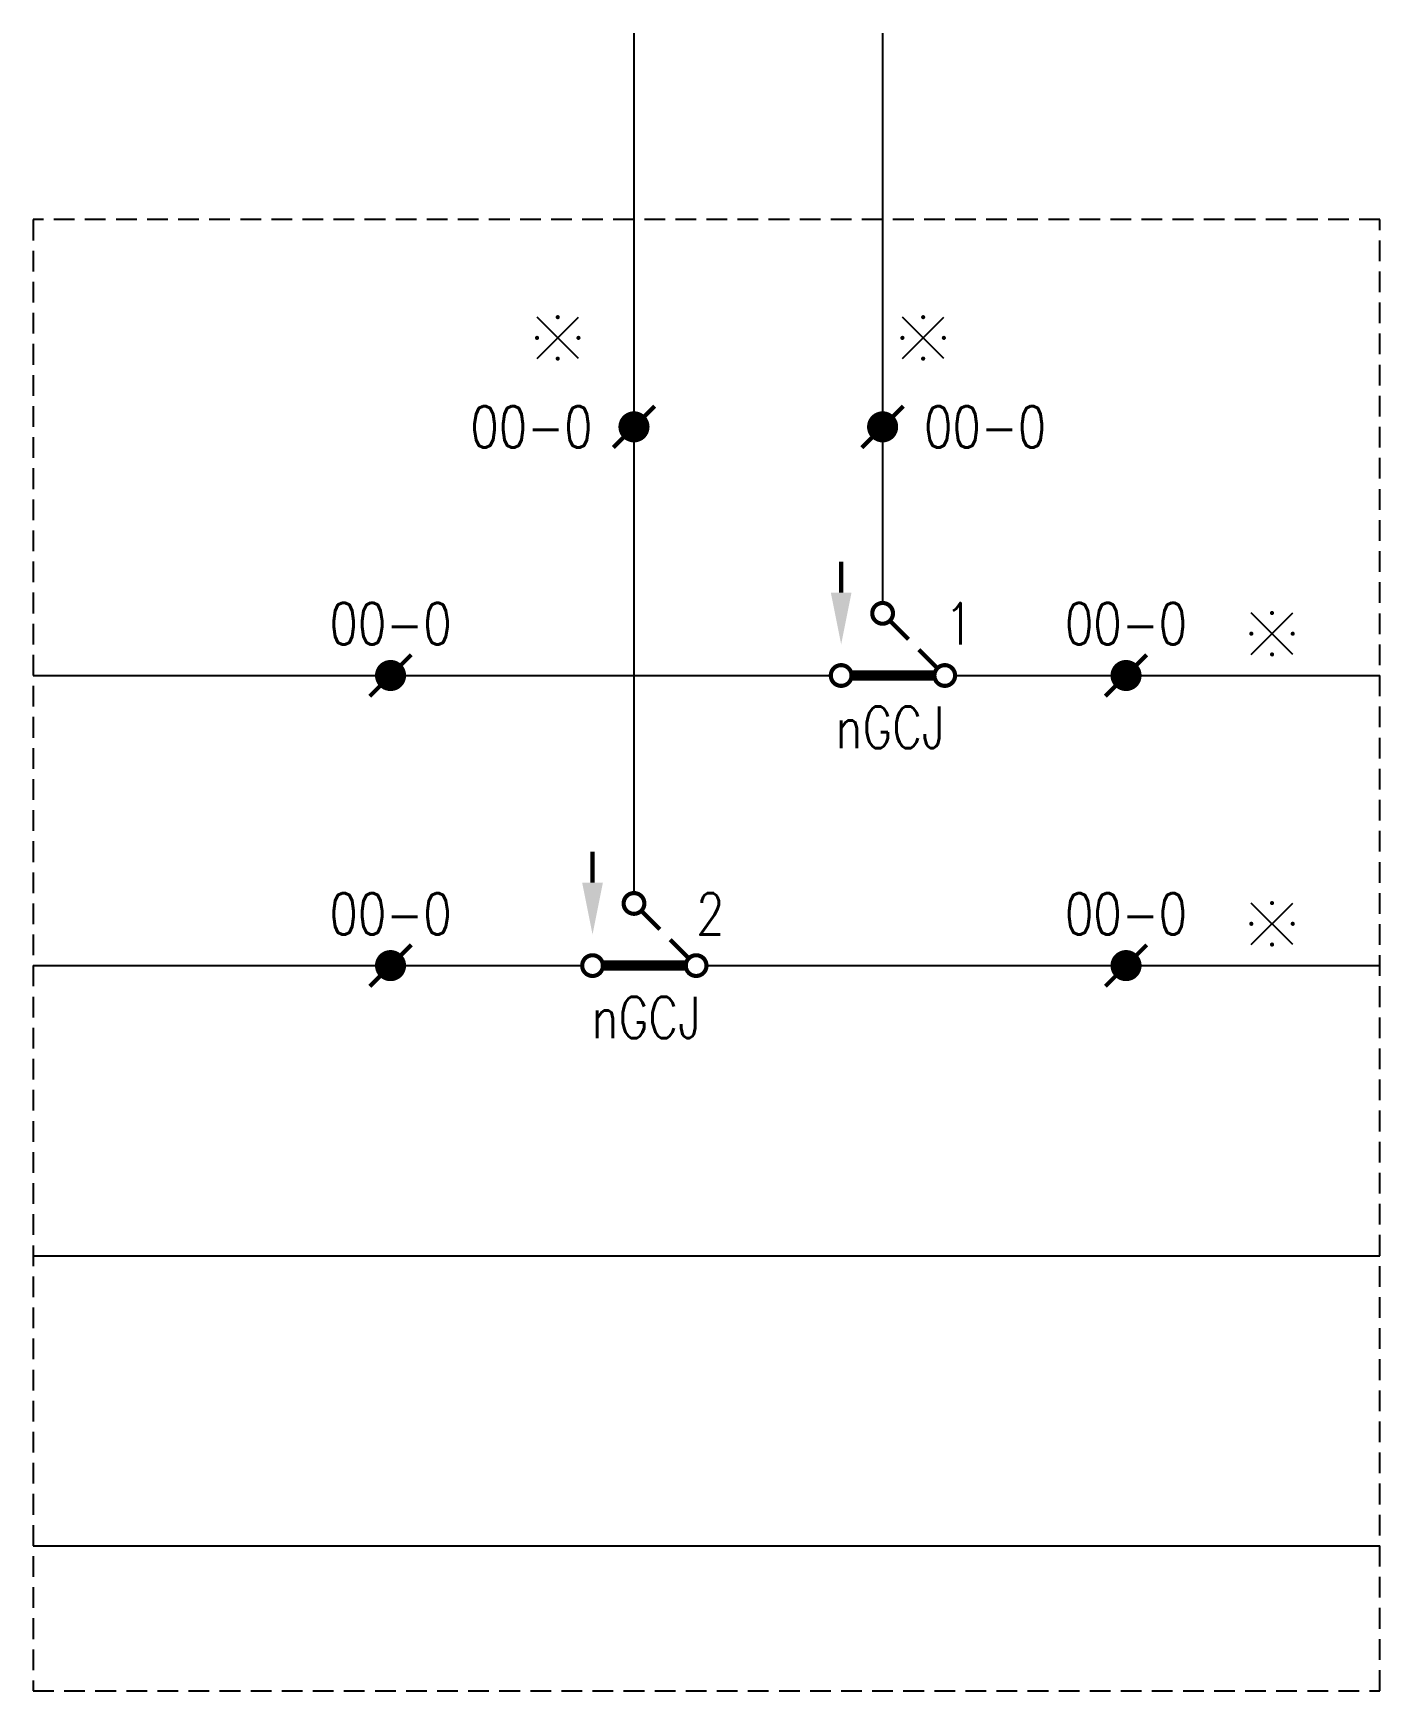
# Model space of a CAD drawing. Header units: millimetres. Extents: x 0 to 65, y -71 to 9.
import ezdxf
from ezdxf.enums import TextEntityAlignment as Align

# ---------------------------------------------------------------- set-up
doc = ezdxf.new("R2010")
doc.units = ezdxf.units.MM
doc.linetypes.add('DASHEDX2', pattern=[1.5, 1, -0.5])
doc.layers.add('hide', color=7, linetype='Continuous')
doc.styles.get("Standard").update_dxf_attribs({"font": 'txt.shx', "bigfont": 'hztxt.shx'})

# ---------------------------------------------------------------- blocks, each defined once
blk = doc.blocks.new('D1')
at = {"const_width": 0.2}
for points in [[(0, 0.5, -1), (0, -0.5, -1), (0, 0.5)], [(5, 0.5, -1), (5, -0.5, -1), (5, 0.5)], [(3, -2.5, -1), (3, -3.5, -1), (3, -2.5)]]:
    blk.add_lwpolyline(points, format="xyb", dxfattribs=at)
for points, const_width in [([(4.5, 0), (0.5, 0)], 0.5), ([(1.25, -1.25), (0.308, -0.308)], 0.2), ([(2.681, -2.681), (1.75, -1.75)], 0.2)]:
    blk.add_lwpolyline(points, dxfattribs=dict(const_width=const_width))
blk = doc.blocks.new('conti_2')
for points in [[(-1, -1), (1, 1)], [(1, -1), (-1, 1)]]:
    blk.add_lwpolyline(points)
for points in [[(0.05, 1, 0.1, 0.1, 1), (-0.05, 1, 0.1, 0.1, 1)], [(-0.95, 0, 0.1, 0.1, 1), (-1.05, 0, 0.1, 0.1, 1)], [(1.05, 0, 0.1, 0.1, 1), (0.95, 0, 0.1, 0.1, 1)], [(0.05, -1, 0.1, 0.1, 1), (-0.05, -1, 0.1, 0.1, 1)]]:
    blk.add_lwpolyline(points, format="xyseb", close=True)
at = {"width": 0.7}
blk.add_attdef('1', (1.451, -0.908), '', height=2, dxfattribs=at)
blk = doc.blocks.new('tie')
at = {"const_width": 0.2}
blk.add_lwpolyline([(-1, -1), (1, 1)], dxfattribs=at)
at = {"const_width": 0.75}
blk.add_lwpolyline([(-0.375, 0, 1), (0.375, 0, 1)], format="xyb", close=True, dxfattribs=at)

msp = doc.modelspace()

# ---------------------------------------------------------------- linework, layer by layer
for p, q in [((29, 9), (29, -32.5)), ((41, 9), (41, -18.5)), ((0, -22), (38.5, -22)), ((44.5, -22), (65, -22)), ((0, -36), (26.5, -36)), ((32.5, -36), (65, -36)), ((0, -50), (65, -50)), ((0, -64), (65, -64))]:
    msp.add_line(p, q)
at = {"const_width": 0.2}
for points in [[(39, -18), (39, -16.5)], [(27, -32), (27, -30.5)]]:
    msp.add_lwpolyline(points, dxfattribs=at)
for points in [[(39.5, -18), (38.5, -18), (39, -20.5)], [(27.5, -32), (26.5, -32), (27, -34.5)]]:
    msp.add_solid(points)
at = {"layer": 'hide', "linetype": 'DASHEDX2'}
msp.add_lwpolyline([(0, -71), (65, -71), (65, 0), (0, 0), (0, -71)], dxfattribs=at)

# ---------------------------------------------------------------- block references
at = {"color": 3}
for name, p in [('conti_2', (25.32, -5.706)), ('conti_2', (42.957, -5.706)), ('conti_2', (59.796, -19.983)), ('tie', (17.25, -22)), ('tie', (52.75, -22)), ('conti_2', (59.796, -33.983)), ('tie', (17.25, -36)), ('tie', (52.75, -36))]:
    msp.add_blockref(name, p, dxfattribs=at)
for p in [(29, -10), (41, -10)]:
    msp.add_blockref('tie', p)
at = {"rotation": 180}
for p in [(44, -22), (32, -36)]:
    msp.add_blockref('D1', p, dxfattribs=at)

# ---------------------------------------------------------------- texts
at = {"color": 3, "width": 0.8}
msp.add_text('00-0', height=2, dxfattribs=at).set_placement((27, -10), align=Align.MIDDLE_RIGHT)
msp.add_text('00-0', height=2, dxfattribs=at).set_placement((43, -10), align=Align.MIDDLE_LEFT)
for s, p in [('00-0', (17.25, -20.5)), ('00-0', (52.75, -20.5)), ('nGCJ', (41.363, -25.5)), ('00-0', (17.25, -34.5)), ('00-0', (52.75, -34.5)), ('nGCJ', (29.59, -39.5))]:
    msp.add_text(s, height=2, dxfattribs=at).set_placement(p, align=Align.CENTER)
at = {"width": 0.8}
for s, p in [('1', (44, -20.5)), ('2', (32, -34.5))]:
    msp.add_text(s, height=2, dxfattribs=at).set_placement(p)

doc.saveas('drawing.dxf')
